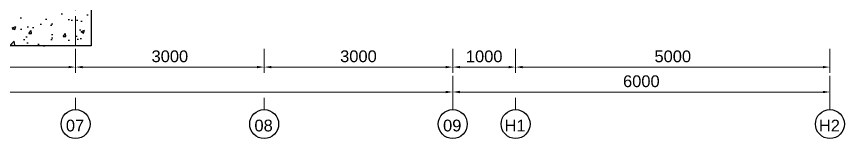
# Model space of a CAD drawing. Header units: millimetres. Extents: x 3220 to 226993, y 817 to 176024.
# Drawn here: x 166369 to 179539, y 128965 to 130913 of the extents above; entities that cross this region are included whole.
import ezdxf

# ---------------------------------------------------------------- set-up
doc = ezdxf.new("R2010")
doc.units = ezdxf.units.MM
doc.linetypes.add('AXES', pattern=[50.8, 31.75, -6.35, 6.35, -6.35])
doc.linetypes.add('CENTER', pattern=[10.16, 6.35, -1.27, 1.27, -1.27])
doc.layers.add('Axe', color=1, linetype='AXES', lineweight=9)
doc.styles.add('ARIAL_BOLD', font='arial.ttf')
doc.dimstyles.new('ECHE 75', dxfattribs={"dimscale": 75, "dimtxt": 2.5, "dimasz": 1.5, "dimexe": 1.25, "dimexo": 0.625, "dimgap": 1, "dimtad": 1, "dimdec": 0, "dimtxsty": 'ARIAL_BOLD', "dimcen": 2.5, "dimclrd": 4, "dimclre": 4, "dimclrt": 6, "dimadec": 0, "dimazin": 0, "dimtfac": 1, "dimtdec": 0, "dimtmove": 0, "dimatfit": 3, "dimfxl": 1, "dimlwd": 13, "dimlwe": 13, "dimarcsym": 0})

# ---------------------------------------------------------------- blocks, each defined once
blk = doc.blocks.new('section 1-2')
h = blk.add_hatch()
h.set_pattern_fill('AR-CONC', color=256, scale=3)
h.set_pattern_definition([(50, (9000, -500), (546.554, -47.817), [57.15, -628.65]), (355, (9000, -500), (-105.73, 573.17), [45.72, -502.922]), (100.4514, (9045.55, -504), (440.824, 525.353), [48.57, -534.27]), (46.184, (9000, -347.6), (813.237, -126.127), [85.725, -942.975]), (96.6356, (9067.8, -358.1), (712.21, 742.28), [72.855, -801.407]), (351.184, (9000, -347.6), (712.21, 742.28), [68.58, -754.38]), (21, (9076.2, -385.7), (454.843, -306.796), [57.15, -628.65]), (326, (9076.2, -385.7), (185.406, 552.564), [45.72, -502.92]), (71.4514, (9114.1, -411.27), (640.25, 245.768), [48.57, -534.27]), (37.5, (9000, -500), (9.2658, 253.665), [0, -496.824, 0, -510.54, 0, -504.825]), (7.5, (9000, -500), (200.459, 300.542), [0, -291.084, 0, -485.394, 0, -192.405]), (327.5, (8830.07, -500), (406.7718, -17.1862), [0, -190.5, 0, -594.36, 0, -788.67]), (317.5, (8753.87, -500), (444.388, 76.28), [0, -247.65, 0, -394.716, 0, -560.07])])
h.paths.add_polyline_path([(18250, -3825), (17750, -3825), (17750, -5000), (14750, -5000), (14750, -3787), (14250, -3787), (14250, -5500), (18250, -5500)])
blk.add_lwpolyline([(18250, -4000), (18250, -5500), (14250, -5500), (14250, -4000)])
at = {"layer": 'Axe', "ltscale": 15}
blk.add_line((18000, -5500), (18000, 33324), dxfattribs=at)
blk = doc.blocks.new('*D568')
at = {"color": 4, "lineweight": 13, "transparency": 16777216}
for p, q in [((164308, 130397), (164308, 130011)), ((167308, 130397), (167308, 130011)), ((164421, 130105), (167196, 130105))]:
    blk.add_line(p, q, dxfattribs=at)
at = {"color": 4, "transparency": 16777216}
for points in [[(164421, 130123), (164421, 130086), (164308, 130105)], [(167196, 130123), (167196, 130086), (167308, 130105)]]:
    blk.add_solid(points, dxfattribs=at)
at = {"layer": 'Defpoints', "color": 0, "transparency": 16777216}
for p in [(164308, 130444), (167308, 130444), (167308, 130105)]:
    blk.add_point(p, dxfattribs=at)
at = {"color": 6, "transparency": 16777216, "insert": (165808, 130276), "char_height": 187.5, "attachment_point": 5, "style": 'ARIAL_BOLD'}
blk.add_mtext('3000', dxfattribs=at)
blk = doc.blocks.new('*D569')
at = {"color": 4, "lineweight": 13, "transparency": 16777216}
for p, q in [((149308, 129964), (149308, 129613)), ((173308, 129964), (173308, 129613)), ((149421, 129707), (173196, 129707))]:
    blk.add_line(p, q, dxfattribs=at)
at = {"color": 4, "transparency": 16777216}
for points in [[(149421, 129726), (149421, 129688), (149308, 129707)], [(173196, 129726), (173196, 129688), (173308, 129707)]]:
    blk.add_solid(points, dxfattribs=at)
at = {"layer": 'Defpoints', "color": 0, "transparency": 16777216}
for p in [(149308, 130011), (173308, 130011), (173308, 129707)]:
    blk.add_point(p, dxfattribs=at)
at = {"color": 6, "transparency": 16777216, "insert": (161308, 129878), "char_height": 187.5, "attachment_point": 5, "style": 'ARIAL_BOLD'}
blk.add_mtext('24000', dxfattribs=at)
blk = doc.blocks.new('*D570')
at = {"color": 4, "lineweight": 13, "transparency": 16777216}
for p, q in [((167308, 130397), (167308, 130011)), ((170308, 130397), (170308, 130011)), ((167421, 130105), (170196, 130105))]:
    blk.add_line(p, q, dxfattribs=at)
at = {"color": 4, "transparency": 16777216}
for points in [[(167421, 130123), (167421, 130086), (167308, 130105)], [(170196, 130123), (170196, 130086), (170308, 130105)]]:
    blk.add_solid(points, dxfattribs=at)
at = {"layer": 'Defpoints', "color": 0, "transparency": 16777216}
for p in [(167308, 130444), (170308, 130444), (170308, 130105)]:
    blk.add_point(p, dxfattribs=at)
at = {"color": 6, "transparency": 16777216, "insert": (168808, 130276), "char_height": 187.5, "attachment_point": 5, "style": 'ARIAL_BOLD'}
blk.add_mtext('3000', dxfattribs=at)
blk = doc.blocks.new('*D571')
at = {"color": 4, "lineweight": 13, "transparency": 16777216}
for p, q in [((170308, 130397), (170308, 130011)), ((173308, 130397), (173308, 130011)), ((170421, 130105), (173196, 130105))]:
    blk.add_line(p, q, dxfattribs=at)
at = {"color": 4, "transparency": 16777216}
for points in [[(170421, 130123), (170421, 130086), (170308, 130105)], [(173196, 130123), (173196, 130086), (173308, 130105)]]:
    blk.add_solid(points, dxfattribs=at)
at = {"layer": 'Defpoints', "color": 0, "transparency": 16777216}
for p in [(170308, 130444), (173308, 130444), (173308, 130105)]:
    blk.add_point(p, dxfattribs=at)
at = {"color": 6, "transparency": 16777216, "insert": (171808, 130276), "char_height": 187.5, "attachment_point": 5, "style": 'ARIAL_BOLD'}
blk.add_mtext('3000', dxfattribs=at)
blk = doc.blocks.new('*D621')
at = {"color": 4, "lineweight": 13, "transparency": 16777216}
for p, q in [((173308, 129964), (173308, 129613)), ((179308, 129964), (179308, 129613)), ((173421, 129707), (179196, 129707))]:
    blk.add_line(p, q, dxfattribs=at)
at = {"color": 4, "transparency": 16777216}
for points in [[(173421, 129726), (173421, 129688), (173308, 129707)], [(179196, 129726), (179196, 129688), (179308, 129707)]]:
    blk.add_solid(points, dxfattribs=at)
at = {"layer": 'Defpoints', "color": 0, "transparency": 16777216}
for p in [(173308, 130011), (179308, 130011), (179308, 129707)]:
    blk.add_point(p, dxfattribs=at)
at = {"color": 6, "transparency": 16777216, "insert": (176308, 129878), "char_height": 187.5, "attachment_point": 5, "style": 'ARIAL_BOLD'}
blk.add_mtext('6000', dxfattribs=at)
blk = doc.blocks.new('*D622')
at = {"color": 4, "lineweight": 13, "transparency": 16777216}
for p, q in [((173308, 130397), (173308, 130011)), ((174308, 130397), (174308, 130011)), ((173421, 130105), (174196, 130105))]:
    blk.add_line(p, q, dxfattribs=at)
at = {"color": 4, "transparency": 16777216}
for points in [[(173421, 130123), (173421, 130086), (173308, 130105)], [(174196, 130123), (174196, 130086), (174308, 130105)]]:
    blk.add_solid(points, dxfattribs=at)
at = {"layer": 'Defpoints', "color": 0, "transparency": 16777216}
for p in [(173308, 130444), (174308, 130444), (174308, 130105)]:
    blk.add_point(p, dxfattribs=at)
at = {"color": 6, "transparency": 16777216, "insert": (173808, 130275), "char_height": 187.5, "attachment_point": 5, "style": 'ARIAL_BOLD'}
blk.add_mtext('1000', dxfattribs=at)
blk = doc.blocks.new('*D623')
at = {"color": 4, "lineweight": 13, "transparency": 16777216}
for p, q in [((174308, 130397), (174308, 130011)), ((179308, 130397), (179308, 130011)), ((174421, 130105), (179196, 130105))]:
    blk.add_line(p, q, dxfattribs=at)
at = {"color": 4, "transparency": 16777216}
for points in [[(174421, 130123), (174421, 130086), (174308, 130105)], [(179196, 130123), (179196, 130086), (179308, 130105)]]:
    blk.add_solid(points, dxfattribs=at)
at = {"layer": 'Defpoints', "color": 0, "transparency": 16777216}
for p in [(174308, 130444), (179308, 130444), (179308, 130105)]:
    blk.add_point(p, dxfattribs=at)
at = {"color": 6, "transparency": 16777216, "insert": (176808, 130275), "char_height": 187.5, "attachment_point": 5, "style": 'ARIAL_BOLD'}
blk.add_mtext('5000', dxfattribs=at)

msp = doc.modelspace()

# ---------------------------------------------------------------- linework, layer by layer
at = {"color": 1, "linetype": 'CENTER', "lineweight": 9}
for p, q in [((167308.2, 129425.7), (167308.2, 129613.2)), ((170308.2, 129425.7), (170308.2, 129613.2)), ((173308.2, 129425.7), (173308.2, 129613.2)), ((174308.2, 129425.7), (174308.2, 129613.2)), ((179308.2, 129425.7), (179308.2, 129613.2))]:
    msp.add_line(p, q, dxfattribs=at)
at = {"color": 5}
for centre in [(167308.2, 129195.2), (170308.2, 129195.2), (173308.2, 129195.2), (174308.2, 129195.2), (179308.2, 129195.2)]:
    msp.add_circle(centre, 230.5, dxfattribs=at)

# ---------------------------------------------------------------- block references
msp.add_blockref('section 1-2', (149308.2, 135943.7))

# ---------------------------------------------------------------- texts
at = {"char_height": 187.5, "attachment_point": 5, "style": 'ARIAL_BOLD'}
for s, insert in [('07', (167299.4, 129170.6)), ('08', (170299.4, 129170.6))]:
    msp.add_mtext(s, dxfattribs=dict(at, insert=insert))
at = {"char_height": 187.5, "width": 505.4, "attachment_point": 5, "style": 'ARIAL_BOLD'}
for s, insert in [('09', (173299.4, 129170.6)), ('H1', (174299.4, 129170.6)), ('H2', (179299.4, 129170.6))]:
    msp.add_mtext(s, dxfattribs=dict(at, insert=insert))

# ---------------------------------------------------------------- dimensions: what is measured, and where the dimension line sits
for base, p1, p2, picture, middle in [((167308.2, 130104.7), (164308.2, 130443.7), (167308.2, 130443.7), '*D568', (165808.2, 130275.5)), ((170308.2, 130104.7), (167308.2, 130443.7), (170308.2, 130443.7), '*D570', (168808.2, 130275.5)), ((173308.2, 130104.7), (170308.2, 130443.7), (173308.2, 130443.7), '*D571', (171808.2, 130275.5)), ((174308.2, 130104.7), (173308.2, 130443.7), (174308.2, 130443.7), '*D622', (173808.2, 130275.5)), ((179308.2, 130104.7), (174308.2, 130443.7), (179308.2, 130443.7), '*D623', (176808.2, 130275.5)), ((173308.2, 129707), (149308.2, 130011), (173308.2, 130011), '*D569', (161308.2, 129877.7)), ((179308.2, 129707), (173308.2, 130011), (179308.2, 130011), '*D621', (176308.2, 129877.7))]:
    dim = msp.add_linear_dim(base=base, p1=p1, p2=p2, dimstyle='ECHE 75')
    dim.commit()
    dim.dimension.update_dxf_attribs({"geometry": picture, "text_midpoint": middle})

doc.saveas('drawing.dxf')
